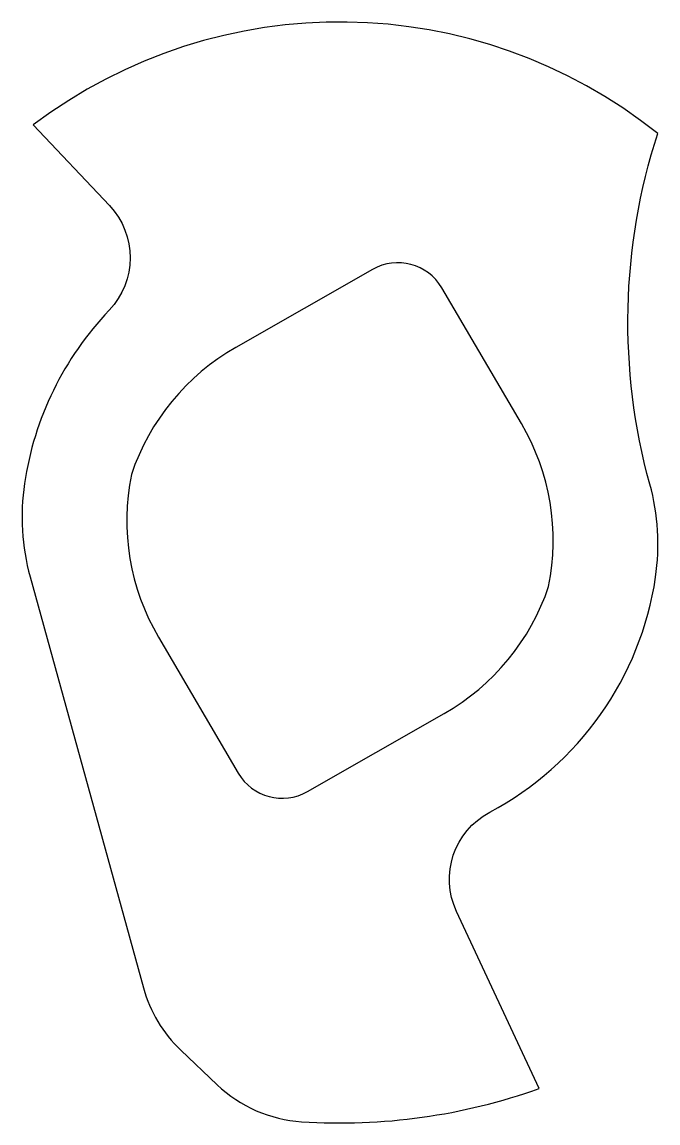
# Model space of a CAD drawing. Header units: inches. Extents: x -1.74 to 1.74, y -3.25 to 2.79.
import ezdxf

# ---------------------------------------------------------------- set-up
doc = ezdxf.new("R2010")
doc.units = ezdxf.units.IN
doc.layers.get('0').update_dxf_attribs({"linetype": 'CONTINUOUS'})

msp = doc.modelspace()

# ---------------------------------------------------------------- linework, layer by layer
for points in [[(1.7433, 2.177, 0.343337), (-1.6827, 2.2242), (-1.2653, 1.7822, -0.39895), (-1.2666, 1.2076, 0.154756), (-1.731, 0.257, 0.104474), (-1.6999, -0.254), (-1.0781, -2.5094, 0.136317), (-0.8739, -2.8501), (-0.6734, -3.0406, 0.175546), (-0.2104, -3.2432, 0.10222), (1.0921, -3.061), (0.6393, -2.0901, -0.39895), (0.8216, -1.5451, 0.238019), (1.731, -0.257, 0.104474), (1.6999, 0.254, -0.146819)], [(-1.1446, 0.3069, 0.184661), (-0.9954, -0.5859), (-0.5579, -1.3312, 0.410677), (-0.1788, -1.4323), (0.5716, -1.004, 0.184065), (1.1446, -0.3069, 0.184661), (0.9954, 0.5859), (0.5579, 1.3312, 0.410677), (0.1788, 1.4323), (-0.5716, 1.004, 0.184065)]]:
    msp.add_lwpolyline(points, format="xyb", close=True)

doc.saveas('drawing.dxf')
